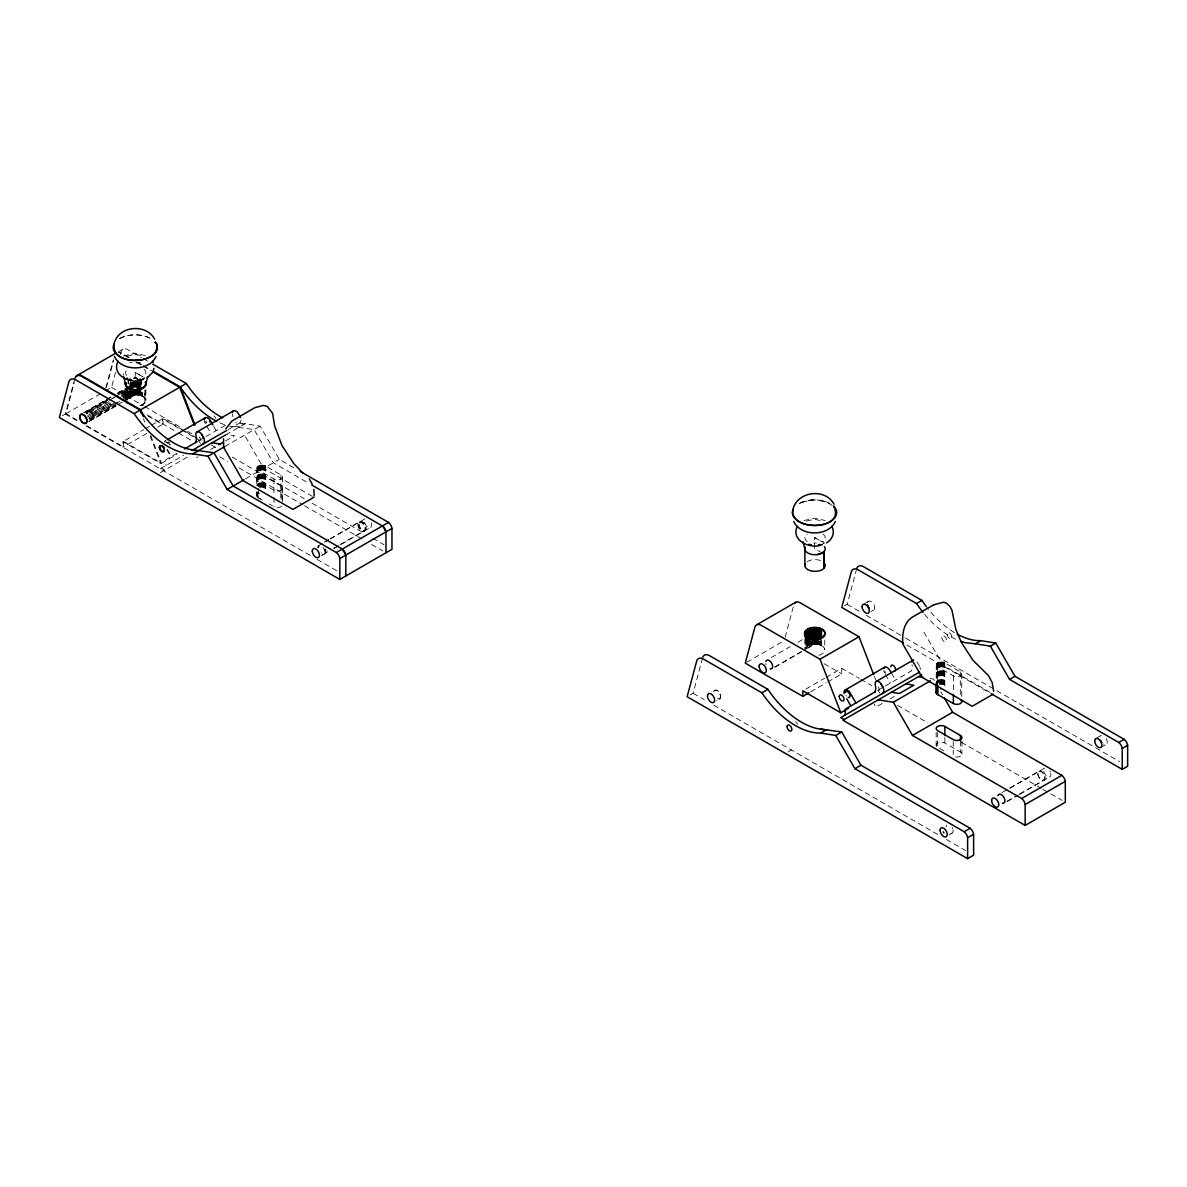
<?xml version="1.0" encoding="UTF-8"?>
<svg xmlns="http://www.w3.org/2000/svg" width="1187" height="1187" viewBox="0 0 1187 1187"><rect width="100%" height="100%" fill="white"/><g stroke="black" fill="none" stroke-linecap="round" stroke-linejoin="round"><path stroke-width="0.75" stroke-dasharray="5 3.75" d="M107.201 400.345L85.746 412.72C89.604 405.093 97.408 423.24 88.728 419.145L119.902 401.147M115.332 396.695L125.881 390.612C125.228 396.829 135.956 399.144 132.306 391.413L122.958 396.814M803.54 501.626L798.97 503.659L808.866 500.32L814.564 499.89L825.588 501.597L833.66 506.285M256.971 467.455L258.336 470.082L274.034 479.014A4.911 2.834 0 0 0 280.978 479.014A4.911 2.834 0 0 0 280.978 474.993L264.701 465.571L258.573 465.823L256.971 467.455L256.971 485.913M936.291 664.319L937.478 666.812L953.369 675.878A4.911 2.834 0 0 0 960.313 675.878A4.911 2.834 0 0 0 960.313 671.857L944.036 662.435L937.893 662.687L936.291 664.319L936.202 683.163M62.347 415.762L65.344 414.026L75.018 377.896M77.125 420.139L65.938 413.684L74.232 382.718M105.821 387.748L113.195 360.225M106.415 387.407L113.789 359.884M105.495 390.835L111.489 387.377L115.643 371.902M120.243 354.69L121.178 351.263A10.416 6.009 60 0 1 127.202 349.393L141.565 357.688M690.137 694.974L693.134 693.253L702.808 657.123M785.156 637.211L793.91 604.524M844.461 605.874L847.162 604.317L856.836 568.202M85.805 412.304C89.826 405.969 97.171 421.978 89.277 419.53M713.58 691.531C718.016 685.923 725.049 700.241 716.607 700.745M126.104 398.936C130.021 393.802 138.404 393.758 143.553 396.992A10.179 5.876 0 0 1 138.938 405.924M805.691 647.968C809.905 643.339 817.813 643.28 822.888 646.47A10.179 5.876 0 0 1 815.677 655.743M713.788 691.071C718.877 685.938 724.352 702.333 716.518 698.371L719.604 699.009M239.982 422.78L240.293 422.498A6.187 3.576 60 0 0 241.02 420.035M118.537 351.782L123.033 349.186M65.938 413.684L103.343 392.081M83.728 412.705L111.296 396.799M117.543 393.194L125.688 388.49M126.89 387.793L132.885 384.336M84.025 412.69L111.415 396.814M117.201 393.535L128.255 387.14M129.843 386.235L133.003 384.41M86.013 411.844L106.311 400.212M118.374 393.164L128.137 387.615M125.896 389.544L118.106 394.039L124.724 390.375M88.877 411.058L107.572 400.271M85.731 413.788L107.542 401.191M109.1 400.301L113.774 397.6M89.811 411.622L106.949 401.725M112.824 398.342L129.962 388.446M108.967 401.681L87.155 414.263C87.512 401.206 100.435 424.471 89.04 417.631L113.967 403.239M121.504 394.648L130.867 389.262M87.601 415.465L109.768 402.675M121.875 395.672L126.549 392.986M91.503 413.462L110.198 402.66M121.104 396.369L131.653 390.271M87.037 417.305L110.421 403.817M122.528 396.829L127.202 394.129M92.141 414.604L110.851 403.803M123.314 397.838L127.988 395.137M92.601 415.806L114.412 403.209M123.403 398.016L132.751 392.615M125.777 397.764L128.893 395.954M92.823 416.978L120.866 400.776M122.424 399.885L132.974 393.787M89.663 419.708L115.792 404.619M125.525 399.144L132.959 394.856M90.568 419.961L115.911 405.435M126.045 399.485L132.692 395.746M88.817 421.519L116.385 405.598M117.869 404.619L137.959 393.149M89.099 421.489L115.97 405.984M128.611 398.684L138.093 393.209M146.847 433.403L123.478 446.891L123.478 441.356L143.731 429.664M145.289 428.759L149.977 426.074M151.535 425.169L162.441 418.863L179.845 428.922M157.767 427.112L162.441 424.412L162.441 418.863M177.13 453.197L165.943 459.651L165.943 465.527M198.422 440.911L225.812 425.094M123.478 441.356L161.462 463.286L177.056 454.295M160.245 468.82L183.584 455.333M228.334 429.501L241.525 421.889L243.216 424.827M160.334 472.678L189.89 455.615M293.753 467.693L279.301 459.354L260.131 426.133L245.13 423.729L226.539 434.457L234.507 435.733L224.907 441.267M196.508 457.663L198.081 456.758M210.678 449.487L215.619 446.638M224.788 446.535L260.131 426.133M245.516 478.865L279.301 459.354M324.17 542.251L328.799 539.581M330.342 538.69L359.691 521.746M318.071 545.99L328.814 539.788M330.387 538.868L365.462 518.615M324.555 553.617L327.642 551.836M333.814 548.26L338.443 545.59M339.986 544.699L364.706 530.426M321.573 555.709L328.161 551.896M333.903 548.587L370.552 527.429M746.831 662.242L784.221 640.654M864.492 603.604L868.543 601.275M771.253 657.583L790.216 646.648M797.916 642.256L805.706 637.76M774.77 666.96L801.27 651.663M807.501 648.057L810.617 646.262M774.755 667.317L801.611 651.797M807.932 648.147L817.413 642.671M870.932 611.631L873.632 610.088M805.928 689.024L824.624 678.237M826.182 677.332L841.761 668.34L859.18 678.385M810.602 691.858L826.182 682.866M827.74 681.961L841.761 673.875L841.761 668.34M877.742 690.374L911.468 670.892A12.612 7.285 60 0 0 912.061 664.75L912.031 664.705M788.123 751.905L791.417 749.991M940.059 664.186L945.446 661.07M937.656 666.946L937.656 681.709M944.822 662.821L944.822 686.798M882.134 703.49L875.828 707.14L874.136 704.203M889.998 698.95L894.939 696.101M1001.947 792.604L1008.134 789.043M1009.677 788.153L1039.011 771.209M1010.033 788.153L1044.797 768.078A5.089 2.938 60 0 0 1046.415 775.957A5.089 2.938 60 0 0 1050.807 773.42M1097.085 737.899L1101.135 735.554A5.089 2.938 60 0 0 1100.082 737.884M949.11 834.876L952.108 833.14M1006.962 801.299L1017.778 795.053M1019.321 794.162L1044.041 779.904M1007.214 801.522L1018.283 795.142M1019.856 794.222L1049.887 776.891M1100.824 747.484L1106.225 744.368M119.65 338.621C129.205 333.577 141.238 333.71 150.823 338.621M123.418 356.026L135.244 353.162L147.069 356.026M127.35 356.055L135.244 354.201L143.137 356.055M803.896 520.544L814.564 518.185L825.232 520.544M806.67 521.078L814.564 519.223L822.457 521.078M259.656 493.08C255.353 493.273 257.861 500.914 257.401 493.302M140.823 362.272L135.244 363.103L129.65 362.272M133.612 378.371L136.52 378.252M808.866 500.365L814.564 499.92M239.729 426.845L233.676 426.415M930.133 678.519L933.457 679.053L935.297 682.228M229.506 426.148L254.137 429.59L273.322 462.811L308.635 483.213M820.276 500.365L825.588 501.597M269.33 504.015L272.461 505.796M822.235 552.979L814.564 548.602L814.564 537.518L822.279 541.925M135.244 372.495L142.959 376.887L135.244 372.495L135.244 378.03M135.244 383.564L142.9 387.941M814.564 537.518L822.235 541.955M847.162 604.317L859.848 611.646M866.184 615.296L904.227 637.271M905.815 638.191L1094.088 746.875M1095.69 747.81L1119.653 761.639M990.062 692.362L943.057 665.224L923.872 632.003M906.764 644.956L989.602 692.793M860.753 679.305L871.837 685.7M897.506 705.36L927.863 722.898M961.44 742.276L1041.34 788.405M1042.943 789.325L1049.338 793.02M1050.94 793.94L1062.128 800.394M824.179 663.726L841.761 673.875M936.855 746.623A5.089 2.938 0 0 1 938.16 742.825A5.089 2.938 0 0 1 944.852 743.077L960.431 752.068A5.089 2.938 0 0 1 961.247 755.615A5.089 2.938 0 0 1 955.52 756.98M943.888 750.822L937.656 747.231L937.656 732.468M143.167 358.608L147.96 361.367M129.19 357.465L121.208 352.851A10.416 6.009 60 0 0 118.67 352.272M137.173 362.065L141.965 364.839M143.553 365.759L151.535 370.359M128.597 357.806L120.614 353.207A9.377 5.416 60 0 0 118.641 352.509M136.579 362.421L141.357 365.181M142.959 366.1L150.942 370.7M693.134 693.253L704.232 699.662M713.743 705.152L938.457 834.891M946.454 839.506L965.624 850.575M312.3 496.389L263.722 468.346L244.552 435.139M111.489 387.377L143.197 405.687M144.784 406.607L181.255 427.661M187.591 431.311L192.339 434.056M211.39 445.051L216.182 447.825M232.162 457.054L304.08 498.57M312.077 503.184L363.222 532.711M372.807 538.245L383.995 544.714M281.111 486.002L265.517 476.996A5.089 2.938 0 0 0 258.336 476.996A5.089 2.938 0 0 0 258.336 481.15L273.915 490.157A5.089 2.938 0 0 0 281.111 490.157A5.089 2.938 0 0 0 281.111 486.002L281.111 502.605M183.614 430.406L163.034 418.521L163.034 424.056M185.202 431.311L197.858 438.626M181.433 429.842L194.089 437.142M195.677 438.062L200.425 440.807L199.09 437.35M147.054 414.827L177.041 432.142M178.599 433.047L191.062 440.243M219.773 456.817L227.77 461.431M238.958 467.886L302.878 504.801M304.48 505.721L362.02 538.943M371.605 544.477L382.793 550.931M148.049 416.103L162.441 424.412M161.447 468.123L164.83 470.082M86.725 425.673L123.478 446.891M65.344 414.026L76.532 420.48M86.117 426.014L310.668 555.664M317.063 559.359L337.85 571.348M89.04 417.631C99.99 424.768 88.491 401.532 86.992 413.759M257.401 496.997L257.149 492.946M123.863 375.389L123.122 373.727M940.772 691.709L942.597 694.885M891.378 672.999L895.488 680.121M885.457 674.513L890.398 683.059M878.113 690.166L879.804 693.104M213.69 426.385L216.153 430.658M206.953 426.474L211.078 433.596M198.778 440.703L200.469 443.626M167.397 449.309L171.521 456.431M166.803 449.65L170.913 456.787M130.778 391.428C135.659 400.153 122.944 397.482 124.709 390.241C122.914 396.606 134.784 400.657 131.104 392.111M874.389 676.456L875.739 679.914M878.41 686.813L879.745 690.27M199.683 437.009L201.018 440.451M150.749 435.674L161.462 463.286M143.449 418.759L144.799 422.216M150.155 436.015L160.868 463.642L122.884 441.712L122.884 447.247M132.543 391.918C135.407 399.915 124.665 395.894 125.837 390.122M232.4 413.818L232.711 415.242A12.612 7.285 60 0 1 232.904 416.696M256.896 495.899L256.882 491.819M830.158 503.659L830.143 503.614A22.093 12.76 0 0 0 798.94 503.585M961.93 741.237L961.93 754.146M961.752 673.875L961.752 697.867M960.431 741L960.431 752.068M960.313 671.857L960.313 695.849M953.369 675.878L953.369 692.481M953.235 741.46L953.235 754.383M944.852 737.542L944.852 743.077M944.555 662.672L944.555 686.665M944.036 662.435L944.036 686.427M943.457 662.242L943.457 686.234M942.849 662.109L942.849 686.101M942.211 662.005L942.211 687.852M941.558 661.96L941.558 685.952M940.89 661.96L940.89 689.647M940.238 662.02L940.238 687.852M939.6 662.123L939.6 687.956M938.991 662.257L938.991 682.57M938.427 662.465L938.427 682.762M937.893 662.687L937.893 682.985M937.433 662.969L937.478 683.415M937.033 663.266L937.077 683.118M936.706 663.607L936.736 682.792M936.454 663.948L936.484 682.436M936.172 732.231L936.172 745.154M824.757 640.075L824.757 649.304M821.478 640.06L821.478 645.594M821.256 641.811L821.256 645.505M821.048 641.722L821.048 645.416M820.825 641.633L820.825 645.327M820.603 641.544L820.603 645.238M820.38 641.47L820.38 645.149M820.143 641.381L820.143 645.075M819.92 641.306L819.92 645.001M819.445 641.173L819.683 644.927M819.193 641.114L819.193 644.808M818.956 641.054L818.956 644.749M818.704 640.995L818.704 644.689M818.451 640.935L818.451 644.63M818.199 640.891L818.199 644.586M817.947 640.846L817.947 644.541M817.695 640.802L817.695 644.496M817.428 640.772L817.428 644.467M817.175 640.743L817.175 644.437M816.908 640.713L816.908 644.407M816.641 640.683L816.641 644.378M816.389 640.668L816.389 644.348M816.122 640.654L816.122 644.333M815.855 640.639L815.855 644.318M815.588 640.624L815.588 644.318M815.321 640.624L815.321 644.304M815.054 640.624L815.054 644.304M814.786 640.624L814.786 644.318M814.519 640.624L814.519 644.318M814.252 640.639L814.252 644.333M814 640.654L814 644.348M813.733 640.668L813.733 644.363M813.466 640.698L813.466 644.393M813.199 640.728L813.199 644.407M812.947 640.757L812.947 644.437M812.68 640.787L812.68 644.482M812.427 640.832L812.427 644.511M812.175 640.876L812.175 644.556M811.923 640.921L811.923 644.6M811.671 640.965L811.671 644.66M811.418 641.025L811.418 644.704M811.166 641.084L811.166 644.764M810.929 641.143L810.929 644.838M810.676 641.203L810.676 644.897M810.439 641.277L810.439 644.971M810.217 641.351L810.217 645.031M809.979 641.425L809.979 645.12M809.757 641.499L809.757 645.194M809.534 641.588L809.311 645.357M809.089 641.766L809.089 645.446M808.881 641.855L808.881 645.55M808.673 640.105L808.673 645.639M808.466 640.208L808.466 645.743M808.273 640.297L808.065 645.951M807.887 640.52L807.887 646.054M807.694 640.624L807.694 646.158M807.516 640.743L807.338 646.396M807.175 640.98L807.175 646.514M806.923 638.903L806.923 648.132M806.626 638.651L806.774 647.998M806.552 639.63L806.477 647.746M806.285 639.897L806.077 649.185L805.958 636.128M805.795 638.591L805.75 648.77M805.379 638.962L805.35 646.707M805.246 638.665L805.216 648.844M804.979 638.68L804.949 650.061M282.595 488.08L282.595 502.843M282.417 476.996L282.417 499.148M280.978 474.993L280.978 500.84M274.034 479.014L273.915 495.691M274.034 497.457L273.915 506.76M265.517 465.927L265.517 491.759M265.487 465.942L265.487 491.789M265.235 465.794L265.235 491.641M264.701 465.571L264.701 491.403M264.137 465.378L264.137 491.21M263.514 465.23L263.514 489.222M262.876 465.141L262.876 489.133M262.223 465.096L262.223 487.234M261.555 465.096L261.555 487.249M260.903 465.141L260.903 487.293M260.265 465.245L260.265 487.397M259.656 465.393L259.656 487.545M259.092 465.586L259.092 485.898M258.573 465.823L258.336 486.685M258.365 488.525L258.336 497.768L263.01 500.469L258.143 497.62L258.143 492.086M258.113 466.09L258.143 484.711M257.698 466.402L257.698 484.86M257.742 491.789L257.742 497.323M257.386 466.728L257.401 485.928M257.134 467.084L257.149 485.572M256.837 479.073L256.837 484.608M256.837 491.997L256.837 495.691M145.882 389.381L145.882 400.449M145.422 390.612L145.422 399.841M144.873 390.093L144.829 403.076L144.799 390.182M142.143 392.437L142.143 396.132M141.936 392.348L141.936 396.043M141.713 392.259L141.713 395.939M141.505 379.246L141.505 384.781M141.505 392.17L141.505 395.85M141.283 379.157L141.283 384.692M141.283 392.081L141.283 395.775M141.045 392.007L141.045 395.686M140.823 382.689L140.823 390.078M140.823 391.918L140.823 395.612M140.585 382.615L140.585 390.004M140.585 391.844L140.585 395.538M140.348 378.861L140.348 386.235M140.348 388.09L140.348 395.464M140.111 382.481L140.111 386.176M140.111 388.015L140.111 395.405M139.873 378.727L139.873 386.116M139.873 387.956L139.873 395.33M139.621 382.362L139.621 386.057M139.621 387.897L139.621 395.271M139.383 382.303L139.383 395.226M139.131 382.244L139.131 395.167M138.879 382.199L138.879 395.123M138.612 382.155L138.612 395.078M138.36 382.11L138.36 395.034M138.107 382.08L138.107 395.004M137.84 382.051L137.84 394.959M137.588 382.021L137.588 394.93M137.321 378.297L137.321 394.915M137.054 378.282L137.054 394.885M136.787 381.947L136.787 394.87M136.52 381.947L136.52 394.856M136.268 381.932L136.268 394.856M136.001 381.932L136.001 394.841M135.733 381.932L135.733 394.841M135.466 381.932L135.466 394.841M135.199 381.932L135.199 394.856M134.932 381.947L134.932 394.87M134.665 381.962L134.665 394.885M134.398 381.977L134.398 394.9M134.131 382.006L134.131 394.915M133.879 382.036L133.879 394.945M133.612 382.066L133.612 394.974M133.359 382.095L133.359 395.019M133.092 382.14L133.092 395.048M132.84 382.184L132.84 395.093M132.588 382.229L132.588 395.137M132.336 382.273L132.336 395.197M132.083 382.333L132.083 395.241M131.846 382.392L131.846 389.766M131.846 391.621L131.846 395.301M131.594 382.451L131.594 389.826M131.594 391.68L131.594 395.36M131.356 382.511L131.356 389.9M131.356 391.74L131.356 395.434M131.119 382.585L131.119 389.959M131.119 391.814L131.119 395.494M130.882 382.659L130.882 390.033M130.882 391.888L130.882 395.568M130.644 382.733L130.644 390.108M130.644 391.962L130.644 395.642M130.422 379.113L130.422 386.502M130.422 388.342L130.422 395.731M130.199 382.897L130.199 386.576M130.199 388.431L130.199 395.805M129.976 382.986L129.976 390.36M129.976 392.2L129.754 395.983M129.546 392.393L129.546 396.072M129.338 392.482L129.338 396.176M129.131 392.585L129.131 396.28M128.938 390.835L128.938 396.369M128.745 390.938L128.552 396.592M128.374 380.092L128.374 383.787M128.374 391.161L128.374 396.695M128.018 380.315L128.018 384.009M128.196 391.28L128.018 396.933M127.84 391.517L127.84 397.052M127.602 389.44L127.602 398.654M127.439 389.306L127.439 398.535M127.232 390.167L127.143 398.283M126.95 390.434L126.875 403.55M126.638 386.665L126.757 399.722M126.312 389.93L126.519 399.44M126.267 389.41L126.223 399.025M125.985 389.351L125.881 399.381M125.629 389.366L125.614 400.598M281.764 506.107A4.911 2.834 0 0 1 274.034 506.686M137.188 382.748A10.179 5.876 0 0 1 136.075 383.609M818.347 641.351A5.089 2.938 60 0 1 813.08 640.832M1049.887 771.016A5.089 2.938 60 0 1 1050.45 772.203M884.641 673.088A5.089 2.938 60 0 1 883.707 670.685M846.435 696.161A3.398 1.959 60 0 1 845.93 695.434M885.992 673.326A3.398 1.959 60 0 1 884.864 670.996M919.524 666.144A6.187 3.576 60 0 0 918.59 664.527L916.943 661.871A5.238 3.027 60 0 0 915.86 660.907M919.866 667.005A6.187 3.576 60 0 1 920.355 669.498M955.565 639.185A76.977 44.438 60 0 1 922.996 612.314M954.452 632.612A76.977 44.438 60 0 1 926.157 606.349M867.608 602.595A5.089 2.938 60 0 1 871.718 601.943A5.089 2.938 60 0 1 874.671 608.115A5.089 2.938 60 0 1 871.095 609.836M1106.225 738.492A5.089 2.938 60 0 1 1106.996 743.463A5.089 2.938 60 0 1 1103.673 744.115M795.483 721.785A3.398 1.959 60 0 1 797.56 724.382M952.998 829.787A4.911 2.834 60 0 1 949.645 832.903M946.173 826.879A4.911 2.834 60 0 1 946.632 825.143M952.108 827.473A4.911 2.834 60 0 1 952.657 828.615M822.947 534.105A10.179 5.876 0 0 1 824.446 540.04M823.422 541.124A10.179 5.876 0 0 1 822.784 541.613M807.308 541.613A10.179 5.876 0 0 1 807.145 534.105M813.718 543.053A10.179 5.876 0 0 1 816.374 543.053M807.145 561.792A10.179 5.876 0 0 1 822.042 561.228M766.194 664.765A4.911 2.834 60 0 1 765.838 663.607M810.617 640.594A4.911 2.834 60 0 1 809.059 646.411A4.911 2.834 60 0 1 804.801 639.036M139.013 391.888A5.089 2.938 60 0 1 133.745 391.369M132.069 385.73A5.089 2.938 60 0 1 138.093 387.348M371.13 522.74A5.089 2.938 60 0 1 368.015 527.176A5.089 2.938 60 0 1 364.899 519.149M205.306 423.625A5.089 2.938 60 0 1 204.387 421.222M164.83 441.905A5.089 2.938 60 0 1 165.75 440.585M166.225 442.41A3.398 1.959 60 0 1 166.61 442.054M168.302 442.217A3.398 1.959 60 0 1 168.925 442.677M169.993 444.012A3.398 1.959 60 0 1 170.379 444.799M206.167 423.136A3.398 1.959 60 0 1 205.544 421.533M213.853 415.925A3.398 1.959 60 0 1 215.93 418.507M245.13 423.729A76.977 44.438 60 0 1 235.486 422.691M224.447 424.679A76.977 44.438 60 0 1 219.298 422.587M206.761 422.78A3.398 1.959 60 0 1 206.137 421.192M138.894 391.814A5.089 2.938 60 0 1 133.627 391.295M131.95 385.656A5.089 2.938 60 0 1 137.959 387.274M325.579 549.047A5.089 2.938 60 0 1 325.312 553.498A5.089 2.938 60 0 1 321.529 552.801M318.858 547.252A5.089 2.938 60 0 1 318.991 546.243M166.002 442.395A3.398 1.959 60 0 1 169.771 445.155M165.898 442.588A3.398 1.959 60 0 1 167.723 443.374M323.057 547.459A5.089 2.938 60 0 1 324.823 552.608A5.089 2.938 60 0 1 322.196 554.566M317.671 547.934A5.089 2.938 60 0 1 318.724 545.605M324.971 549.388A5.089 2.938 60 0 1 321.855 553.825M318.264 547.593A5.089 2.938 60 0 1 318.739 545.797M164.592 441.46A5.089 2.938 60 0 1 165.898 440.703M168.628 441.861A5.089 2.938 60 0 1 169.504 442.781M119.62 338.562A22.093 12.76 0 0 1 149.443 337.805M144.102 369.439A10.179 5.876 0 0 1 144.769 375.433M126.653 375.433A10.179 5.876 0 0 1 127.335 369.439M133.597 378.089A10.179 5.876 0 0 1 136.505 377.985M126.134 398.491A10.179 5.876 0 0 1 140.912 395.405A10.179 5.876 0 0 1 143.271 404.381L142.9 404.604A10.179 5.876 0 0 1 141.03 405.45M257.52 497.16A5.089 2.938 0 0 1 259.389 493.139M325.119 549.002A5.015 2.893 60 0 1 322.033 553.365M318.487 547.222A5.015 2.893 60 0 1 318.962 545.441M134.265 377.985A10.179 5.876 0 0 1 136.92 378.03M86.517 414.144A4.911 2.834 60 0 1 89.574 410.865A4.911 2.834 60 0 1 93.328 417.379A4.911 2.834 60 0 1 88.966 418.388M131.831 392.274A4.911 2.834 60 0 1 129.724 396.933A4.911 2.834 60 0 1 125.362 390.538M947.122 634.244A3.398 1.959 60 0 0 950.713 638.725A3.398 1.959 60 0 0 950.713 633.932A3.398 1.959 60 0 0 947.122 634.244M941.721 637.36A3.398 1.959 60 0 0 945.327 641.841A3.398 1.959 60 0 0 945.327 637.033A3.398 1.959 60 0 0 941.721 637.36M1037.75 773.865A5.089 2.938 60 0 0 1043.15 780.586A5.089 2.938 60 0 0 1043.15 773.39A5.089 2.938 60 0 0 1037.75 773.865M1037.972 773.509A5.015 2.893 60 0 0 1043.299 780.126A5.015 2.893 60 0 0 1043.299 773.034A5.015 2.893 60 0 0 1037.972 773.509M359.023 524.06A5.089 2.938 60 0 0 364.409 530.767A5.089 2.938 60 0 0 364.409 523.586A5.089 2.938 60 0 0 359.023 524.06M358.415 524.402A5.089 2.938 60 0 0 363.815 531.123A5.089 2.938 60 0 0 363.815 523.927A5.089 2.938 60 0 0 358.415 524.402M357.821 524.758A5.089 2.938 60 0 0 363.222 531.464A5.089 2.938 60 0 0 363.222 524.268A5.089 2.938 60 0 0 357.821 524.758M358.652 524.031A5.015 2.893 60 0 0 363.964 530.663A5.015 2.893 60 0 0 363.964 523.556A5.015 2.893 60 0 0 358.652 524.031"/><path stroke-width="1.5" d="M993.667 691.279L992.198 682.673L988.578 675.759L973.014 660.328L961.336 642.39L955.861 629.362L951.944 610.163L950.045 606.616L946.469 603.189L943.68 602.224L933.724 604.791M314.184 495.914L313.902 489.385M156.536 350.922C151.09 359.171 161.269 344.675 155.052 342.242M153.257 371.13L153.88 368.341M834.001 504.252C824.639 486.477 793.673 492.041 792.515 512.65C796.017 532.399 845.648 528.823 833.66 506.255M145.793 384.603L147.589 376.828M113.937 344.334C117.691 325.817 146.06 322.879 154.681 339.215M805.068 632.686L805.558 635.564L808.213 637.849A10.179 5.876 0 0 0 821.627 637.567A10.179 5.876 0 0 0 822.888 629.852C817.146 625.786 803.347 626.959 805.023 636.529M125.881 382.778L126.059 385.805L128.893 388.386A10.179 5.876 0 0 0 145.348 384.766M225.886 428.774L231.955 420.984L254.79 407.69L263.514 405.405L267.134 406.31L272.624 413.299L274.627 425.94L282.002 445.526L293.679 463.464L303.086 473.301M156.031 356.441C149.191 371.709 121.297 371.709 114.456 356.441M835.351 521.479C828.511 536.732 800.617 536.732 793.777 521.479M117.988 361.352C110.866 375.567 131.712 384.766 142.974 379.573M797.323 526.39C790.201 540.604 811.033 549.804 822.294 544.61M805.424 631.796L805.424 637.33M144.888 386.368L142.959 387.971A10.179 5.876 0 0 1 130.985 389.039A10.179 5.876 0 0 1 125.718 382.763M943.25 831.85L943.932 832.948M152.604 372.406L147.188 377.822M817.249 631.395L816.938 631.796A10.179 5.876 0 0 1 815.41 633.086M805.795 631.217L805.602 637.033M937.033 690.953L936.202 692.377L937.077 694.187L953.369 703.55A4.911 2.834 0 0 0 959.823 703.802A4.911 2.834 0 0 0 961.099 700.137M806.7 630.267L806.7 637.656M824.119 551.525L824.119 568.128L824.208 551.436L822.235 553.023A10.179 5.876 0 0 1 809.727 553.884A10.179 5.876 0 0 1 805.365 547.059M154.325 353.934C143.434 364.275 112.513 363.311 113.952 344.289A22.093 12.76 0 0 0 137.173 360.284A22.093 12.76 0 0 0 155.26 342.182M826.508 542.845C832.235 539.803 835.381 532.162 831.82 526.39M933.813 604.732L912.744 616.899C903.619 622.3 901.868 634.511 902.892 644.111L922.076 677.332L972.212 706.28L993.193 694.172M77.392 375.315L114.798 353.726M300.177 471.402L388.49 522.414A5.994 3.457 60 0 1 391.962 528.423L391.977 549.314L339.838 579.419L59.35 417.483L69.024 381.368A10.416 6.009 60 0 1 75.063 379.499L134.116 413.595L140.111 410.123A76.977 44.438 60 0 0 189.341 449.339L213.986 452.781L233.156 486.002L342.346 549.062L345.818 555.071L345.832 575.962M75.864 376.962A9.377 5.416 60 0 1 81.651 375.685L140.704 409.782L179.667 387.288L194.401 425.272M222.696 417.869A76.977 44.438 60 0 1 186.255 383.49L180.261 386.947L153.138 371.279M167.337 439.68L205.306 417.75M196.908 431.994L233.468 410.88M184.519 448.938L197.176 441.623M191.997 450.481L226.821 430.377M134.116 413.595A76.977 44.438 60 0 0 192.977 453.835L225.708 434.932M218.764 444.813L223.482 442.098M192.977 453.835L207.992 456.238L224.788 446.535M207.992 456.238L227.162 489.459L243.973 479.756M313.872 497.294L292.892 509.416L242.741 480.468L223.571 447.247L223.571 438.775M227.162 489.459L336.351 552.519L388.49 522.414M339.838 579.419L339.823 558.528L391.962 528.423M756.727 624.777L795.676 602.284M761.891 692.807L767.885 689.35A76.977 44.438 60 0 0 817.131 728.566L841.761 732.008L860.946 765.214L970.135 828.274A5.994 3.457 60 0 1 973.607 834.298L973.622 855.189L967.628 858.646L687.139 696.71L696.814 660.58A10.416 6.009 60 0 1 702.852 658.726L761.891 692.807A76.977 44.438 60 0 0 820.766 733.047L835.767 735.465L841.761 732.008M809.044 692.763L802.813 696.368L745.273 663.147L754.947 627.018A9.377 5.416 60 0 1 760.986 625.163L820.039 659.245L858.987 636.751L873.721 674.735M903.589 643.131L841.761 607.432L851.45 571.303A10.416 6.009 60 0 1 857.474 569.448L916.527 603.53L921.928 600.429A76.977 44.438 60 0 0 926.157 606.349M845.085 690.048L884.641 667.213M876.229 681.457L912.788 660.343M875.368 691.739L845.278 709.114L845.278 714.989M802.813 696.368L802.813 690.819L840.797 712.764L848.586 708.253M820.707 729.174L826.167 729.931M919.539 672.109L840.767 717.586L844.165 719.545M820.766 733.047L826.76 729.59M921.765 674.735L842.963 720.242L1025.167 825.425L1065.318 802.249L1065.303 781.358A5.994 3.457 60 0 0 1061.831 775.334L952.642 712.274L944.422 698.045M960.713 641.277A76.977 44.438 60 0 0 965.773 642.746L975.402 643.784L980.788 640.668L995.789 643.072L1014.974 676.293L1124.163 739.353A5.994 3.457 60 0 1 1127.635 745.362L1127.65 766.253L1122.249 769.369L991.204 693.712M878.306 699.84L893.307 702.244L930.371 680.848M975.402 643.784L990.403 646.188L995.789 643.072M937.656 694.632L937.685 685.389M835.767 735.465L854.952 768.686L860.946 765.214M893.307 702.244L912.491 735.465L952.642 712.274M990.403 646.188L1009.573 679.409L1014.974 676.293M854.952 768.686L964.141 831.731L970.135 828.274M912.491 735.465L1021.666 798.525L1061.831 775.334M1009.573 679.409L1118.762 742.468L1124.163 739.353M967.628 858.646L967.613 837.755L973.607 834.298M1025.167 825.425L1025.153 804.534L1065.303 781.358M1122.249 769.369L1122.234 748.478L1127.635 745.362M823.778 543.112L823.941 543.038A12.449 7.181 0 0 1 823.348 543.334M202.829 444.22L203.734 443.612A6.187 3.576 60 0 0 203.63 437.795L201.567 434.205M882.164 693.698L883.054 693.074A6.187 3.576 60 0 0 882.965 687.258L880.888 683.667M820.514 544.418L818.333 544.878M140.882 379.469L138.36 379.944M135.244 360.358L140.941 359.913M138.093 389.544L143.271 387.763A10.179 5.876 0 0 0 145.393 382.021M817.413 554.581L822.606 552.801A10.179 5.876 0 0 0 824.446 546.628M198.377 450.719L192.324 450.288M212.161 442.751L220.114 444.042M918.456 676.649L923.456 677.451M905.874 683.92L913.827 685.196L899.449 693.505L891.496 692.214M811.433 544.833L808.985 544.24M131.163 379.617L129.65 379.202M821.048 628.798L821.478 628.991A10.179 5.876 0 0 1 822.161 637.805A10.179 5.876 0 0 1 806.923 637.048L806.403 636.736A10.179 5.876 0 0 1 807.65 629.021A10.179 5.876 0 0 1 821.063 628.739L821.048 638.027M127.721 378.46L126.979 378.089M921.928 600.429L862.875 566.333A10.416 6.009 60 0 0 857.815 566.748M858.987 636.751L799.949 602.67A9.377 5.416 60 0 0 794.444 603.411M960.431 735.465A5.089 2.938 0 0 1 960.431 739.62A5.089 2.938 0 0 1 953.235 739.62L937.656 730.613A5.089 2.938 0 0 1 937.656 726.459A5.089 2.938 0 0 1 944.852 726.459L960.431 735.465L960.431 741M767.885 689.35L708.847 655.254A10.416 6.009 60 0 0 702.808 657.123M152.737 364.142L186.255 383.49M152.529 371.635L179.667 387.288M311.855 485.068L383.134 526.42L385.968 531.895L385.983 552.786M309.243 478.895L312.151 484.014M891.378 672.999L889.731 670.151A5.089 2.938 60 0 0 883.707 668.533M855.931 702.971L850.174 692.985A5.089 2.938 60 0 0 845.827 689.825A5.089 2.938 60 0 0 844.15 693.52M846.732 698.772L850.842 705.894M212.874 424.961L210.396 420.688A5.089 2.938 60 0 0 206.479 417.527A5.089 2.938 60 0 0 204.253 420.079M882.965 687.258L880.383 682.985A5.238 3.027 60 0 0 876.659 681.279A5.238 3.027 60 0 0 875.175 684.395L875.502 685.849A12.612 7.285 60 0 1 874.908 692.006M203.63 437.795L201.048 433.522A5.238 3.027 60 0 0 197.324 431.816A5.238 3.027 60 0 0 195.84 434.932L196.167 436.386A12.612 7.285 60 0 1 195.588 442.543M152.485 361.352L153.197 362.614M820.039 659.245L840.797 712.764M194.994 424.916L180.261 386.947A76.977 44.438 60 0 0 216.702 421.326M140.704 409.782L143.39 416.682M141.446 413.58L140.111 410.123L81.057 376.042A10.416 6.009 60 0 0 75.612 376.873M803.169 541.865L804.964 549.64M123.834 376.828L125.629 384.603M953.369 694.336L953.369 703.55M944.852 726.459L944.852 735.688M937.478 685.27L937.478 694.499M937.033 683.564L937.077 694.187M936.706 683.905L936.736 693.861M936.454 684.261L936.484 693.505M936.217 683.534L936.306 693.149M821.478 628.991L821.478 638.22M821.256 628.887L821.256 638.116M820.825 628.709L820.825 637.938M820.603 628.62L820.603 639.704M820.38 628.546L820.38 639.615M820.143 628.472L820.143 639.541M819.92 628.398L819.92 639.467M819.445 628.249L819.683 639.392M819.193 628.19L819.193 639.259M818.956 628.131L818.956 639.199M818.704 628.071L818.704 639.155M818.451 628.027L818.451 639.096M818.199 627.982L818.199 639.051M817.947 627.938L817.947 639.007M817.695 627.893L817.695 638.962M817.428 627.849L817.428 638.932M817.175 627.819L817.175 638.888M816.908 627.789L816.908 638.858M816.641 627.76L816.641 638.843M816.389 627.745L816.389 638.814M816.122 627.73L816.122 638.799M815.855 627.715L815.855 638.784M815.588 627.7L815.588 638.784M815.321 627.7L815.321 638.769M815.054 627.7L815.054 638.769M814.786 627.7L814.786 638.769M814.519 627.715L814.519 638.784M814.252 627.715L814.252 638.799M814 627.73L814 638.814M813.733 627.76L813.733 638.829M813.466 627.775L813.466 638.843M813.199 627.804L813.199 638.873M812.947 627.834L812.947 638.903M812.68 627.864L812.68 638.947M812.427 627.908L812.427 638.977M812.175 627.953L812.175 639.021M811.923 627.997L811.923 639.066M811.671 628.042L811.671 639.125M811.418 628.101L811.418 639.17M811.166 628.16L811.166 639.229M810.929 628.22L810.929 639.289M810.676 628.294L810.676 639.363M810.439 628.353L810.439 639.422M810.217 628.427L810.217 639.496M809.979 628.502L809.979 639.57M809.757 628.576L809.757 639.659M809.534 628.665L809.311 639.823M809.089 628.843L809.089 639.912M808.881 628.932L808.881 640.001M808.673 629.036L808.673 640.105M808.466 629.125L808.466 638.354M808.273 629.229L808.065 638.561M807.887 629.451L807.887 638.665M807.694 629.555L807.694 638.784M807.516 629.674L807.516 638.903M807.175 629.896L807.175 637.285M807.012 630.03L806.848 637.538M806.552 630.401L806.418 636.069M806.285 630.668L806.151 636.336M806.032 630.935L805.914 636.618M805.276 632.092L805.112 636.232M804.875 548.869L804.875 565.487M845.307 692.407A3.398 1.959 60 0 1 849.328 693.475A3.398 1.959 60 0 1 848.245 697.481M890.784 666.768A3.398 1.959 60 0 1 894.375 666.456A3.398 1.959 60 0 1 894.375 671.248M911.764 662.02A5.238 3.027 60 0 1 913.693 660.106M922.996 612.314A76.977 44.438 60 0 1 916.527 603.53M980.788 640.668A76.977 44.438 60 0 1 957.063 634.11M856.836 568.202A10.416 6.009 60 0 1 857.429 567.163M869.285 608.234A5.089 2.938 60 0 1 867.608 604.747M1101.877 742.513A5.089 2.938 60 0 1 1100.557 740.243M1118.762 742.468A5.994 3.457 60 0 1 1122.234 748.478M964.141 831.731A5.994 3.457 60 0 1 967.613 837.755M833.704 506.226A22.093 12.76 0 0 1 817.457 525.262A22.093 12.76 0 0 1 793.228 509.312M824.342 563.098A10.179 5.876 0 0 1 822.606 569.404L822.235 569.626A10.179 5.876 0 0 1 820.351 570.487L818.184 571.066A10.179 5.876 0 0 1 807.857 569.626A10.179 5.876 0 0 1 805.365 563.662M1021.666 798.525A5.994 3.457 60 0 1 1025.153 804.534M997.941 795.691A5.015 2.893 60 0 1 1003.876 797.293A5.015 2.893 60 0 1 1002.288 803.228M765.838 661.53A4.911 2.834 60 0 1 771.654 663.088A4.911 2.834 60 0 1 770.096 668.889M164.385 451.03A3.398 1.959 60 0 1 161.106 450.155A3.398 1.959 60 0 1 160.23 445.867M162.307 445.689A3.398 1.959 60 0 1 162.931 446.134M163.509 446.742A3.398 1.959 60 0 1 164.385 448.271M209.55 421.177A3.398 1.959 60 0 1 209.936 421.964M240.546 417.542A6.187 3.576 60 0 0 239.27 415.064L237.608 412.408A5.238 3.027 60 0 0 232.429 412.557M382.496 525.871A5.994 3.457 60 0 1 385.968 531.895M336.351 552.519A5.994 3.457 60 0 1 339.823 558.528M342.346 549.062A5.994 3.457 60 0 1 345.818 555.071M75.018 377.896A10.416 6.009 60 0 1 75.3 377.362M144.458 378.089A12.523 7.241 0 0 1 142.9 378.801M145.437 382.259A10.179 5.876 0 0 1 140.467 389.321A10.179 5.876 0 0 1 127.602 387.585L127.068 387.274A10.179 5.876 0 0 1 125.273 382.897M759.131 666.308A5.089 2.938 60 0 0 764.532 673.014A5.089 2.938 60 0 0 764.532 665.818A5.089 2.938 60 0 0 759.131 666.308M991.605 800.513A5.089 2.938 60 0 0 996.991 807.219A5.089 2.938 60 0 0 996.991 800.038A5.089 2.938 60 0 0 991.605 800.513M839.239 696.532A3.398 1.959 60 0 0 842.829 701.013A3.398 1.959 60 0 0 842.829 696.205A3.398 1.959 60 0 0 839.239 696.532M1094.681 741A5.089 2.938 60 0 0 1100.082 747.706A5.089 2.938 60 0 0 1100.082 740.525A5.089 2.938 60 0 0 1094.681 741M862.103 606.72A5.089 2.938 60 0 0 867.489 613.427A5.089 2.938 60 0 0 867.489 606.231A5.089 2.938 60 0 0 862.103 606.72M787.1 726.637A3.398 1.959 60 0 0 790.69 731.103A3.398 1.959 60 0 0 790.69 726.31A3.398 1.959 60 0 0 787.1 726.637M707.467 695.997A5.089 2.938 60 0 0 712.868 702.704A5.089 2.938 60 0 0 712.868 695.508A5.089 2.938 60 0 0 707.467 695.997M940.059 830.277A5.089 2.938 60 0 0 945.446 836.983A5.089 2.938 60 0 0 945.446 829.787A5.089 2.938 60 0 0 940.059 830.277M79.811 416.845A5.089 2.938 60 0 0 85.197 423.551A5.089 2.938 60 0 0 85.197 416.355A5.089 2.938 60 0 0 79.677 416.771A5.089 2.938 60 0 0 85.078 423.477A5.089 2.938 60 0 0 85.078 416.281A5.089 2.938 60 0 0 79.811 416.845M312.27 551.05A5.089 2.938 60 0 0 317.671 557.756A5.089 2.938 60 0 0 317.671 550.575A5.089 2.938 60 0 0 312.27 551.05M159.31 447.41A3.398 1.959 60 0 0 162.901 451.891A3.398 1.959 60 0 0 162.901 447.098A3.398 1.959 60 0 0 159.31 447.41"/></g></svg>
